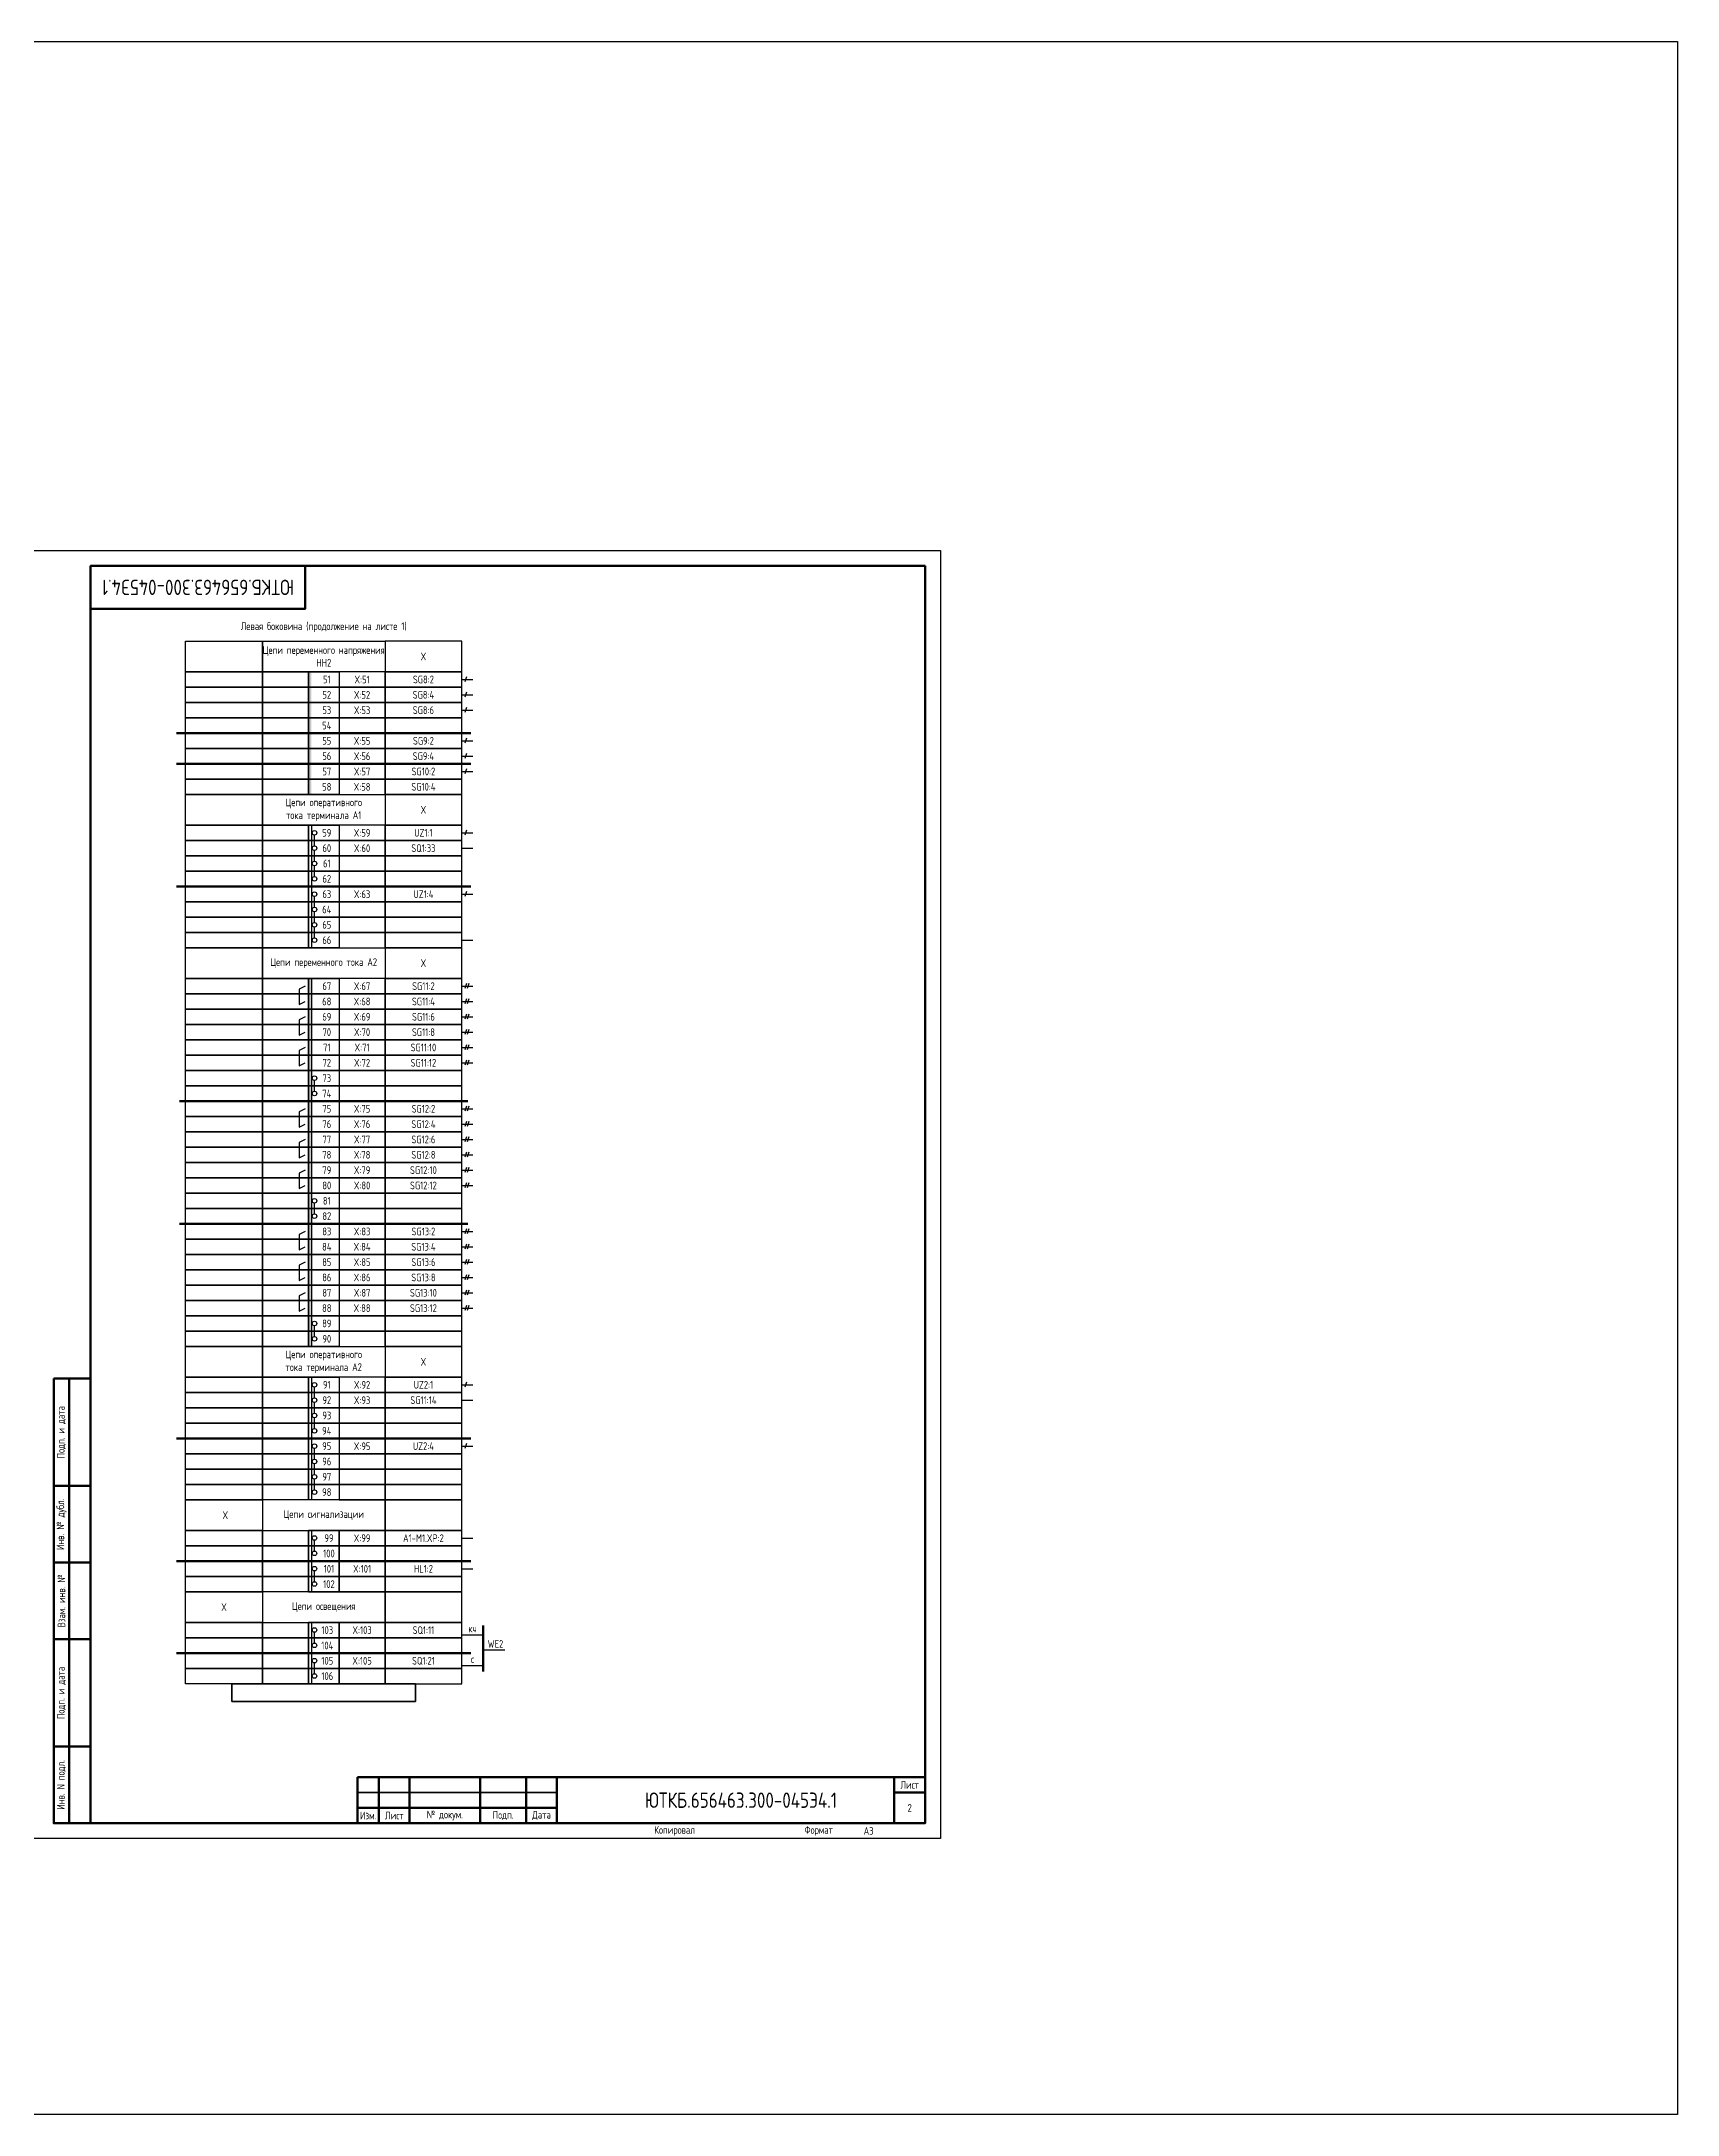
# Model space of a CAD drawing. Header units: millimetres. Extents: x -1117 to 2934, y -90 to 586.
# Drawn here: x 2401 to 2934, y -90 to 586 of the extents above; entities that cross this region are included whole.
import ezdxf

# ---------------------------------------------------------------- set-up
doc = ezdxf.new("R2010")
doc.units = ezdxf.units.MM
doc.styles.add('Gost_type_A', font='GOST_A.TTF')

# ---------------------------------------------------------------- blocks, each defined once
blk = doc.blocks.new('Штамп левый нижний')
at = {"lineweight": 50}
for points in [[(-12, 145), (-7, 145), (-7, 110), (-12, 110)], [(-7, 145), (0, 145), (0, 110), (-7, 110)], [(-12, 110), (-7, 110), (-7, 85), (-12, 85)], [(-7, 110), (0, 110), (0, 85), (-7, 85)], [(-12, 85), (-7, 85), (-7, 60), (-12, 60)], [(-7, 85), (0, 85), (0, 60), (-7, 60)], [(-12, 60), (-7, 60), (-7, 25), (-12, 25)], [(-7, 60), (0, 60), (0, 25), (-7, 25)], [(-12, 25), (-7, 25), (-7, 0), (-12, 0)], [(-7, 25), (0, 25), (0, 0), (-7, 0)]]:
    blk.add_lwpolyline(points, close=True, dxfattribs=at)
at = {"char_height": 2.5, "attachment_point": 5, "rotation": 90, "style": 'Gost_type_A'}
for s, insert, width in [('Подп. и дата', (-9.5, 127.5), 35), ('Инв. № дубл.', (-9.5, 97.5), 25), ('Взам. инв. №', (-9.5, 72.5), 25), ('Подп. и дата', (-9.5, 42.5), 35), ('Инв. N подл.', (-9.5, 12.5), 25)]:
    blk.add_mtext(s, dxfattribs=dict(at, insert=insert, width=width))
blk = doc.blocks.new('Штамп угловой верхний')
at = {"lineweight": 50}
blk.add_lwpolyline([(0, 0), (70, 0), (70, -14), (0, -14)], close=True, dxfattribs=at)
blk = doc.blocks.new('Штамп малый нижний')
at = {"lineweight": 50}
for points in [[(-185, 15), (-178, 15), (-178, 5), (-185, 5)], [(-178, 15), (-168, 15), (-168, 5), (-178, 5)], [(-168, 15), (-145, 15), (-145, 5), (-168, 5)], [(-145, 15), (-130, 15), (-130, 5), (-145, 5)], [(-130, 15), (-120, 15), (-120, 5), (-130, 5)], [(-120, 15), (-10, 15), (-10, 0), (-120, 0)], [(-10, 15), (0, 15), (0, 10), (-10, 10)], [(-10, 10), (0, 10), (0, 0), (-10, 0)], [(-185, 5), (-178, 5), (-178, 0), (-185, 0)], [(-178, 5), (-168, 5), (-168, 0), (-178, 0)], [(-168, 5), (-145, 5), (-145, 0), (-168, 0)], [(-145, 5), (-130, 5), (-130, 0), (-145, 0)], [(-130, 5), (-120, 5), (-120, 0), (-130, 0)]]:
    blk.add_lwpolyline(points, close=True, dxfattribs=at)
for points in [[(-185, 15), (-178, 15), (-178, 10), (-185, 10)], [(-178, 15), (-168, 15), (-168, 10), (-178, 10)], [(-168, 15), (-145, 15), (-145, 10), (-168, 10)], [(-145, 15), (-130, 15), (-130, 10), (-145, 10)], [(-130, 15), (-120, 15), (-120, 10), (-130, 10)], [(-185, 10), (-178, 10), (-178, 5), (-185, 5)], [(-178, 10), (-168, 10), (-168, 5), (-178, 5)], [(-168, 10), (-145, 10), (-145, 5), (-168, 5)], [(-145, 10), (-130, 10), (-130, 5), (-145, 5)], [(-130, 10), (-120, 10), (-120, 5), (-130, 5)]]:
    blk.add_lwpolyline(points, close=True)
at = {"char_height": 2.5, "style": 'Gost_type_A'}
for s, insert, width, attachment_point in [('Лист', (-5, 12.5), 10, 5), ('Изм.', (-181.5, 2.5), 7, 5), ('Лист', (-173, 2.5), 10, 5), ('№ докум.', (-156.5, 2.5), 23, 5), ('Подп.', (-137.5, 2.5), 15, 5), ('Дата', (-125, 2.5), 10, 5), ('Копировал', (-75, -2.53), 13.1202, 6), ('Формат', (-30, -2.53), 13.1202, 6)]:
    blk.add_mtext(s, dxfattribs=dict(at, insert=insert, width=width, attachment_point=attachment_point))

msp = doc.modelspace()

# ---------------------------------------------------------------- hatches: boundary and pattern name
h = msp.add_hatch(color=7)
h.dxf.hatch_style = 1
h.paths.add_polyline_path([(2489, 380.46), (2488, 380.46), (2488, 360.46), (2489, 360.46)])
h = msp.add_hatch(color=7)
h.dxf.hatch_style = 1
h.paths.add_polyline_path([(2489, 360.46), (2488, 360.46), (2488, 340.46), (2489, 340.46)])
h = msp.add_hatch(color=256)
h.dxf.hatch_style = 1
h.paths.add_polyline_path([(2489, 280.46), (2488, 280.46), (2488, 240.46), (2489, 240.46)])
h = msp.add_hatch(color=256)
h.dxf.hatch_style = 1
h.paths.add_polyline_path([(2489, 240.46), (2488, 240.46), (2488, 200.46), (2489, 200.46)])
h = msp.add_hatch(color=256)
h.dxf.hatch_style = 1
h.paths.add_polyline_path([(2489, 200.46), (2488, 200.46), (2488, 160.46), (2489, 160.46)])

# ---------------------------------------------------------------- linework, layer by layer
for p, q in [((2539.54, 378.77), (2538.96, 377.15)), ((2538, 377.96), (2541.62, 377.96)), ((2538, 372.96), (2541.62, 372.96)), ((2539.54, 373.77), (2538.96, 372.15)), ((2538, 367.96), (2541.62, 367.96)), ((2539.54, 368.77), (2538.96, 367.15)), ((2539.54, 358.77), (2538.96, 357.15)), ((2538, 357.96), (2541.62, 357.96)), ((2538, 352.96), (2541.62, 352.96)), ((2539.54, 353.77), (2538.96, 352.15)), ((2538, 347.96), (2541.62, 347.96)), ((2539.54, 348.77), (2538.96, 347.15)), ((2538, 327.96), (2541.62, 327.96)), ((2539.54, 328.77), (2538.96, 327.15)), ((2538, 322.96), (2541.62, 322.96)), ((2538, 307.96), (2541.62, 307.96)), ((2539.54, 308.77), (2538.96, 307.15)), ((2538, 292.96), (2541.62, 292.96)), ((2538, 277.96), (2541.62, 277.96)), ((2539.54, 278.77), (2538.96, 277.15)), ((2540.33, 278.77), (2539.75, 277.15)), ((2538, 272.96), (2541.62, 272.96)), ((2539.54, 273.77), (2538.96, 272.15)), ((2540.33, 273.77), (2539.75, 272.15)), ((2538, 267.96), (2541.62, 267.96)), ((2539.54, 268.77), (2538.96, 267.15)), ((2539.54, 263.77), (2538.96, 262.15)), ((2540.33, 268.77), (2539.75, 267.15)), ((2540.33, 263.77), (2539.75, 262.15)), ((2538, 262.96), (2541.62, 262.96)), ((2538, 257.96), (2541.62, 257.96)), ((2539.54, 258.77), (2538.96, 257.15)), ((2540.33, 258.77), (2539.75, 257.15)), ((2538, 252.96), (2541.62, 252.96)), ((2539.54, 253.77), (2538.96, 252.15)), ((2540.33, 253.77), (2539.75, 252.15)), ((2490, 243.71), (2490, 247.21)), ((2538, 237.96), (2541.62, 237.96)), ((2539.54, 238.77), (2538.96, 237.15)), ((2540.33, 238.77), (2539.75, 237.15)), ((2538, 232.96), (2541.62, 232.96)), ((2539.54, 233.77), (2538.96, 232.15)), ((2540.33, 233.77), (2539.75, 232.15)), ((2538, 227.96), (2541.62, 227.96)), ((2539.54, 228.77), (2538.96, 227.15)), ((2539.54, 223.77), (2538.96, 222.15)), ((2540.33, 228.77), (2539.75, 227.15)), ((2540.33, 223.77), (2539.75, 222.15)), ((2538, 222.96), (2541.62, 222.96)), ((2538, 217.96), (2541.62, 217.96)), ((2539.54, 218.77), (2538.96, 217.15)), ((2540.33, 218.77), (2539.75, 217.15)), ((2538, 212.96), (2541.62, 212.96)), ((2539.54, 213.77), (2538.96, 212.15)), ((2540.33, 213.77), (2539.75, 212.15)), ((2490, 203.71), (2490, 207.21)), ((2538, 197.96), (2541.62, 197.96)), ((2539.54, 198.77), (2538.96, 197.15)), ((2540.33, 198.77), (2539.75, 197.15)), ((2538, 192.96), (2541.62, 192.96)), ((2539.54, 193.77), (2538.96, 192.15)), ((2540.33, 193.77), (2539.75, 192.15)), ((2538, 187.96), (2541.62, 187.96)), ((2538, 182.96), (2541.62, 182.96)), ((2539.54, 188.77), (2538.96, 187.15)), ((2539.54, 183.77), (2538.96, 182.15)), ((2540.33, 188.77), (2539.75, 187.15)), ((2540.33, 183.77), (2539.75, 182.15)), ((2538, 177.96), (2541.62, 177.96)), ((2539.54, 178.77), (2538.96, 177.15)), ((2540.33, 178.77), (2539.75, 177.15)), ((2538, 172.96), (2541.62, 172.96)), ((2539.54, 173.77), (2538.96, 172.15)), ((2540.33, 173.77), (2539.75, 172.15)), ((2490, 163.71), (2490, 167.21)), ((2539.54, 148.77), (2538.96, 147.15)), ((2538, 147.96), (2541.62, 147.96)), ((2538, 142.96), (2541.62, 142.96)), ((2539.54, 128.77), (2538.96, 127.15)), ((2538, 127.96), (2541.62, 127.96)), ((2538, 97.96), (2541.62, 97.96)), ((2538, 87.96), (2541.62, 87.96)), ((2538, 66.46), (2545, 66.46)), ((2552, 61.46), (2545, 61.46)), ((2538, 56.46), (2545, 56.46))]:
    msp.add_line(p, q)
at = {"lineweight": 50}
for p, q in [((2445, 360.46), (2541, 360.46)), ((2445, 350.46), (2541, 350.46)), ((2445, 310.46), (2541, 310.46)), ((2446, 240.46), (2540, 240.46)), ((2446, 200.46), (2540, 200.46)), ((2445, 130.46), (2541, 130.46)), ((2445, 90.46), (2541, 90.46)), ((2445, 60.46), (2541, 60.46))]:
    msp.add_line(p, q, dxfattribs=at)
at = {"lineweight": -2}
for p, q in [((2490, 323.71), (2490, 327.21)), ((2490, 318.71), (2490, 322.21)), ((2490, 313.71), (2490, 317.21)), ((2490, 303.71), (2490, 307.21)), ((2490, 298.71), (2490, 302.21)), ((2490, 293.71), (2490, 297.21)), ((2490, 143.71), (2490, 147.21)), ((2490, 138.71), (2490, 142.21)), ((2490, 133.71), (2490, 137.21)), ((2490, 123.71), (2490, 127.21)), ((2490, 118.71), (2490, 122.21)), ((2490, 113.71), (2490, 117.21)), ((2490, 93.71), (2490, 97.21)), ((2490, 83.71), (2490, 87.21)), ((2490, 63.71), (2490, 67.21)), ((2490, 53.71), (2490, 57.21))]:
    msp.add_line(p, q, dxfattribs=at)
at = {"linetype": 'ByBlock', "lineweight": 60}
msp.add_line((2545, 54.46), (2545, 69.46), dxfattribs=at)
for points in [[(-1117.42, 586), (2934.29, 586), (2934.29, -90), (-1117.42, -90)], [(2694, 420), (2694, 0), (2397, 0), (2397, 420)], [(2448, 390.46), (2473, 390.46), (2473, 380.46), (2448, 380.46)], [(2473, 390.46), (2513, 390.46), (2513, 380.46), (2473, 380.46)], [(2538, 390.46), (2513, 390.46), (2513, 380.46), (2538, 380.46)], [(2448, 380.46), (2473, 380.46), (2473, 375.46), (2448, 375.46)], [(2473, 380.46), (2488, 380.46), (2488, 375.46), (2473, 375.46)], [(2488, 380.46), (2498, 380.46), (2498, 375.46), (2488, 375.46)], [(2513, 380.46), (2498, 380.46), (2498, 375.46), (2513, 375.46)], [(2538, 380.46), (2513, 380.46), (2513, 375.46), (2538, 375.46)], [(2448, 375.46), (2473, 375.46), (2473, 370.46), (2448, 370.46)], [(2473, 375.46), (2488, 375.46), (2488, 370.46), (2473, 370.46)], [(2488, 375.46), (2498, 375.46), (2498, 370.46), (2488, 370.46)], [(2513, 375.46), (2498, 375.46), (2498, 370.46), (2513, 370.46)], [(2538, 375.46), (2513, 375.46), (2513, 370.46), (2538, 370.46)], [(2448, 370.46), (2473, 370.46), (2473, 365.46), (2448, 365.46)], [(2448, 365.46), (2473, 365.46), (2473, 360.46), (2448, 360.46)], [(2473, 370.46), (2488, 370.46), (2488, 365.46), (2473, 365.46)], [(2473, 365.46), (2488, 365.46), (2488, 360.46), (2473, 360.46)], [(2488, 370.46), (2498, 370.46), (2498, 365.46), (2488, 365.46)], [(2488, 365.46), (2498, 365.46), (2498, 360.46), (2488, 360.46)], [(2513, 370.46), (2498, 370.46), (2498, 365.46), (2513, 365.46)], [(2513, 365.46), (2498, 365.46), (2498, 360.46), (2513, 360.46)], [(2538, 370.46), (2513, 370.46), (2513, 365.46), (2538, 365.46)], [(2538, 365.46), (2513, 365.46), (2513, 360.46), (2538, 360.46)], [(2448, 360.46), (2473, 360.46), (2473, 355.46), (2448, 355.46)], [(2473, 360.46), (2488, 360.46), (2488, 355.46), (2473, 355.46)], [(2488, 360.46), (2498, 360.46), (2498, 355.46), (2488, 355.46)], [(2513, 360.46), (2498, 360.46), (2498, 355.46), (2513, 355.46)], [(2538, 360.46), (2513, 360.46), (2513, 355.46), (2538, 355.46)], [(2448, 355.46), (2473, 355.46), (2473, 350.46), (2448, 350.46)], [(2473, 355.46), (2488, 355.46), (2488, 350.46), (2473, 350.46)], [(2488, 355.46), (2498, 355.46), (2498, 350.46), (2488, 350.46)], [(2513, 355.46), (2498, 355.46), (2498, 350.46), (2513, 350.46)], [(2538, 355.46), (2513, 355.46), (2513, 350.46), (2538, 350.46)], [(2448, 350.46), (2473, 350.46), (2473, 345.46), (2448, 345.46)], [(2448, 345.46), (2473, 345.46), (2473, 340.46), (2448, 340.46)], [(2473, 350.46), (2488, 350.46), (2488, 345.46), (2473, 345.46)], [(2473, 345.46), (2488, 345.46), (2488, 340.46), (2473, 340.46)], [(2488, 350.46), (2498, 350.46), (2498, 345.46), (2488, 345.46)], [(2488, 345.46), (2498, 345.46), (2498, 340.46), (2488, 340.46)], [(2513, 350.46), (2498, 350.46), (2498, 345.46), (2513, 345.46)], [(2513, 345.46), (2498, 345.46), (2498, 340.46), (2513, 340.46)], [(2538, 350.46), (2513, 350.46), (2513, 345.46), (2538, 345.46)], [(2538, 345.46), (2513, 345.46), (2513, 340.46), (2538, 340.46)], [(2448, 340.46), (2473, 340.46), (2473, 330.46), (2448, 330.46)], [(2473, 340.46), (2513, 340.46), (2513, 330.46), (2473, 330.46)], [(2538, 340.46), (2513, 340.46), (2513, 330.46), (2538, 330.46)], [(2448, 330.46), (2473, 330.46), (2473, 325.46), (2448, 325.46)], [(2448, 325.46), (2473, 325.46), (2473, 320.46), (2448, 320.46)], [(2473, 330.46), (2488, 330.46), (2488, 325.46), (2473, 325.46)], [(2473, 325.46), (2488, 325.46), (2488, 320.46), (2473, 320.46)], [(2488, 330.46), (2498, 330.46), (2498, 325.46), (2488, 325.46)], [(2488, 325.46), (2498, 325.46), (2498, 320.46), (2488, 320.46)], [(2513, 330.46), (2498, 330.46), (2498, 325.46), (2513, 325.46)], [(2513, 325.46), (2498, 325.46), (2498, 320.46), (2513, 320.46)], [(2538, 330.46), (2513, 330.46), (2513, 325.46), (2538, 325.46)], [(2538, 325.46), (2513, 325.46), (2513, 320.46), (2538, 320.46)], [(2448, 320.46), (2473, 320.46), (2473, 315.46), (2448, 315.46)], [(2473, 320.46), (2488, 320.46), (2488, 315.46), (2473, 315.46)], [(2488, 320.46), (2498, 320.46), (2498, 315.46), (2488, 315.46)], [(2513, 320.46), (2498, 320.46), (2498, 315.46), (2513, 315.46)], [(2538, 320.46), (2513, 320.46), (2513, 315.46), (2538, 315.46)], [(2448, 315.46), (2473, 315.46), (2473, 310.46), (2448, 310.46)], [(2473, 315.46), (2488, 315.46), (2488, 310.46), (2473, 310.46)], [(2488, 315.46), (2498, 315.46), (2498, 310.46), (2488, 310.46)], [(2513, 315.46), (2498, 315.46), (2498, 310.46), (2513, 310.46)], [(2538, 315.46), (2513, 315.46), (2513, 310.46), (2538, 310.46)], [(2448, 310.46), (2473, 310.46), (2473, 305.46), (2448, 305.46)], [(2448, 305.46), (2473, 305.46), (2473, 300.46), (2448, 300.46)], [(2473, 310.46), (2488, 310.46), (2488, 305.46), (2473, 305.46)], [(2473, 305.46), (2488, 305.46), (2488, 300.46), (2473, 300.46)], [(2488, 310.46), (2498, 310.46), (2498, 305.46), (2488, 305.46)], [(2488, 305.46), (2498, 305.46), (2498, 300.46), (2488, 300.46)], [(2513, 310.46), (2498, 310.46), (2498, 305.46), (2513, 305.46)], [(2513, 305.46), (2498, 305.46), (2498, 300.46), (2513, 300.46)], [(2538, 310.46), (2513, 310.46), (2513, 305.46), (2538, 305.46)], [(2538, 305.46), (2513, 305.46), (2513, 300.46), (2538, 300.46)], [(2448, 300.46), (2473, 300.46), (2473, 295.46), (2448, 295.46)], [(2473, 300.46), (2488, 300.46), (2488, 295.46), (2473, 295.46)], [(2488, 300.46), (2498, 300.46), (2498, 295.46), (2488, 295.46)], [(2513, 300.46), (2498, 300.46), (2498, 295.46), (2513, 295.46)], [(2538, 300.46), (2513, 300.46), (2513, 295.46), (2538, 295.46)], [(2448, 295.46), (2473, 295.46), (2473, 290.46), (2448, 290.46)], [(2473, 295.46), (2488, 295.46), (2488, 290.46), (2473, 290.46)], [(2488, 295.46), (2498, 295.46), (2498, 290.46), (2488, 290.46)], [(2513, 295.46), (2498, 295.46), (2498, 290.46), (2513, 290.46)], [(2538, 295.46), (2513, 295.46), (2513, 290.46), (2538, 290.46)], [(2448, 290.46), (2473, 290.46), (2473, 280.46), (2448, 280.46)], [(2473, 290.46), (2513, 290.46), (2513, 280.46), (2473, 280.46)], [(2538, 290.46), (2513, 290.46), (2513, 280.46), (2538, 280.46)], [(2448, 280.46), (2473, 280.46), (2473, 275.46), (2448, 275.46)], [(2473, 280.46), (2488, 280.46), (2488, 275.46), (2473, 275.46)], [(2488, 280.46), (2498, 280.46), (2498, 275.46), (2488, 275.46)], [(2513, 280.46), (2498, 280.46), (2498, 275.46), (2513, 275.46)], [(2538, 280.46), (2513, 280.46), (2513, 275.46), (2538, 275.46)], [(2448, 275.46), (2473, 275.46), (2473, 270.46), (2448, 270.46)], [(2448, 270.46), (2473, 270.46), (2473, 265.46), (2448, 265.46)], [(2473, 275.46), (2488, 275.46), (2488, 270.46), (2473, 270.46)], [(2473, 270.46), (2488, 270.46), (2488, 265.46), (2473, 265.46)], [(2488, 275.46), (2498, 275.46), (2498, 270.46), (2488, 270.46)], [(2488, 270.46), (2498, 270.46), (2498, 265.46), (2488, 265.46)], [(2513, 275.46), (2498, 275.46), (2498, 270.46), (2513, 270.46)], [(2513, 270.46), (2498, 270.46), (2498, 265.46), (2513, 265.46)], [(2538, 275.46), (2513, 275.46), (2513, 270.46), (2538, 270.46)], [(2538, 270.46), (2513, 270.46), (2513, 265.46), (2538, 265.46)], [(2448, 265.46), (2473, 265.46), (2473, 260.46), (2448, 260.46)], [(2473, 265.46), (2488, 265.46), (2488, 260.46), (2473, 260.46)], [(2488, 265.46), (2498, 265.46), (2498, 260.46), (2488, 260.46)], [(2513, 265.46), (2498, 265.46), (2498, 260.46), (2513, 260.46)], [(2538, 265.46), (2513, 265.46), (2513, 260.46), (2538, 260.46)], [(2448, 260.46), (2473, 260.46), (2473, 255.46), (2448, 255.46)], [(2473, 260.46), (2488, 260.46), (2488, 255.46), (2473, 255.46)], [(2488, 260.46), (2498, 260.46), (2498, 255.46), (2488, 255.46)], [(2513, 260.46), (2498, 260.46), (2498, 255.46), (2513, 255.46)], [(2538, 260.46), (2513, 260.46), (2513, 255.46), (2538, 255.46)], [(2448, 255.46), (2473, 255.46), (2473, 250.46), (2448, 250.46)], [(2448, 250.46), (2473, 250.46), (2473, 245.46), (2448, 245.46)], [(2473, 255.46), (2488, 255.46), (2488, 250.46), (2473, 250.46)], [(2473, 250.46), (2488, 250.46), (2488, 245.46), (2473, 245.46)], [(2488, 255.46), (2498, 255.46), (2498, 250.46), (2488, 250.46)], [(2488, 250.46), (2498, 250.46), (2498, 245.46), (2488, 245.46)], [(2513, 255.46), (2498, 255.46), (2498, 250.46), (2513, 250.46)], [(2513, 250.46), (2498, 250.46), (2498, 245.46), (2513, 245.46)], [(2538, 255.46), (2513, 255.46), (2513, 250.46), (2538, 250.46)], [(2538, 250.46), (2513, 250.46), (2513, 245.46), (2538, 245.46)], [(2448, 245.46), (2473, 245.46), (2473, 240.46), (2448, 240.46)], [(2473, 245.46), (2488, 245.46), (2488, 240.46), (2473, 240.46)], [(2488, 245.46), (2498, 245.46), (2498, 240.46), (2488, 240.46)], [(2513, 245.46), (2498, 245.46), (2498, 240.46), (2513, 240.46)], [(2538, 245.46), (2513, 245.46), (2513, 240.46), (2538, 240.46)], [(2448, 240.46), (2473, 240.46), (2473, 235.46), (2448, 235.46)], [(2473, 240.46), (2488, 240.46), (2488, 235.46), (2473, 235.46)], [(2488, 240.46), (2498, 240.46), (2498, 235.46), (2488, 235.46)], [(2513, 240.46), (2498, 240.46), (2498, 235.46), (2513, 235.46)], [(2538, 240.46), (2513, 240.46), (2513, 235.46), (2538, 235.46)], [(2448, 235.46), (2473, 235.46), (2473, 230.46), (2448, 230.46)], [(2448, 230.46), (2473, 230.46), (2473, 225.46), (2448, 225.46)], [(2473, 235.46), (2488, 235.46), (2488, 230.46), (2473, 230.46)], [(2473, 230.46), (2488, 230.46), (2488, 225.46), (2473, 225.46)], [(2488, 235.46), (2498, 235.46), (2498, 230.46), (2488, 230.46)], [(2488, 230.46), (2498, 230.46), (2498, 225.46), (2488, 225.46)], [(2513, 235.46), (2498, 235.46), (2498, 230.46), (2513, 230.46)], [(2513, 230.46), (2498, 230.46), (2498, 225.46), (2513, 225.46)], [(2538, 235.46), (2513, 235.46), (2513, 230.46), (2538, 230.46)], [(2538, 230.46), (2513, 230.46), (2513, 225.46), (2538, 225.46)], [(2448, 225.46), (2473, 225.46), (2473, 220.46), (2448, 220.46)], [(2473, 225.46), (2488, 225.46), (2488, 220.46), (2473, 220.46)], [(2488, 225.46), (2498, 225.46), (2498, 220.46), (2488, 220.46)], [(2513, 225.46), (2498, 225.46), (2498, 220.46), (2513, 220.46)], [(2538, 225.46), (2513, 225.46), (2513, 220.46), (2538, 220.46)], [(2448, 220.46), (2473, 220.46), (2473, 215.46), (2448, 215.46)], [(2473, 220.46), (2488, 220.46), (2488, 215.46), (2473, 215.46)], [(2488, 220.46), (2498, 220.46), (2498, 215.46), (2488, 215.46)], [(2513, 220.46), (2498, 220.46), (2498, 215.46), (2513, 215.46)], [(2538, 220.46), (2513, 220.46), (2513, 215.46), (2538, 215.46)], [(2448, 215.46), (2473, 215.46), (2473, 210.46), (2448, 210.46)], [(2448, 210.46), (2473, 210.46), (2473, 205.46), (2448, 205.46)], [(2473, 215.46), (2488, 215.46), (2488, 210.46), (2473, 210.46)], [(2473, 210.46), (2488, 210.46), (2488, 205.46), (2473, 205.46)], [(2488, 215.46), (2498, 215.46), (2498, 210.46), (2488, 210.46)], [(2488, 210.46), (2498, 210.46), (2498, 205.46), (2488, 205.46)], [(2513, 215.46), (2498, 215.46), (2498, 210.46), (2513, 210.46)], [(2513, 210.46), (2498, 210.46), (2498, 205.46), (2513, 205.46)], [(2538, 215.46), (2513, 215.46), (2513, 210.46), (2538, 210.46)], [(2538, 210.46), (2513, 210.46), (2513, 205.46), (2538, 205.46)], [(2448, 205.46), (2473, 205.46), (2473, 200.46), (2448, 200.46)], [(2473, 205.46), (2488, 205.46), (2488, 200.46), (2473, 200.46)], [(2488, 205.46), (2498, 205.46), (2498, 200.46), (2488, 200.46)], [(2513, 205.46), (2498, 205.46), (2498, 200.46), (2513, 200.46)], [(2538, 205.46), (2513, 205.46), (2513, 200.46), (2538, 200.46)], [(2448, 200.46), (2473, 200.46), (2473, 195.46), (2448, 195.46)], [(2473, 200.46), (2488, 200.46), (2488, 195.46), (2473, 195.46)], [(2488, 200.46), (2498, 200.46), (2498, 195.46), (2488, 195.46)], [(2513, 200.46), (2498, 200.46), (2498, 195.46), (2513, 195.46)], [(2538, 200.46), (2513, 200.46), (2513, 195.46), (2538, 195.46)], [(2448, 195.46), (2473, 195.46), (2473, 190.46), (2448, 190.46)], [(2448, 190.46), (2473, 190.46), (2473, 185.46), (2448, 185.46)], [(2473, 195.46), (2488, 195.46), (2488, 190.46), (2473, 190.46)], [(2473, 190.46), (2488, 190.46), (2488, 185.46), (2473, 185.46)], [(2488, 195.46), (2498, 195.46), (2498, 190.46), (2488, 190.46)], [(2488, 190.46), (2498, 190.46), (2498, 185.46), (2488, 185.46)], [(2513, 195.46), (2498, 195.46), (2498, 190.46), (2513, 190.46)], [(2513, 190.46), (2498, 190.46), (2498, 185.46), (2513, 185.46)], [(2538, 195.46), (2513, 195.46), (2513, 190.46), (2538, 190.46)], [(2538, 190.46), (2513, 190.46), (2513, 185.46), (2538, 185.46)], [(2448, 185.46), (2473, 185.46), (2473, 180.46), (2448, 180.46)], [(2473, 185.46), (2488, 185.46), (2488, 180.46), (2473, 180.46)], [(2488, 185.46), (2498, 185.46), (2498, 180.46), (2488, 180.46)], [(2513, 185.46), (2498, 185.46), (2498, 180.46), (2513, 180.46)], [(2538, 185.46), (2513, 185.46), (2513, 180.46), (2538, 180.46)], [(2448, 180.46), (2473, 180.46), (2473, 175.46), (2448, 175.46)], [(2473, 180.46), (2488, 180.46), (2488, 175.46), (2473, 175.46)], [(2488, 180.46), (2498, 180.46), (2498, 175.46), (2488, 175.46)], [(2513, 180.46), (2498, 180.46), (2498, 175.46), (2513, 175.46)], [(2538, 180.46), (2513, 180.46), (2513, 175.46), (2538, 175.46)], [(2448, 175.46), (2473, 175.46), (2473, 170.46), (2448, 170.46)], [(2448, 170.46), (2473, 170.46), (2473, 165.46), (2448, 165.46)], [(2473, 175.46), (2488, 175.46), (2488, 170.46), (2473, 170.46)], [(2473, 170.46), (2488, 170.46), (2488, 165.46), (2473, 165.46)], [(2488, 175.46), (2498, 175.46), (2498, 170.46), (2488, 170.46)], [(2488, 170.46), (2498, 170.46), (2498, 165.46), (2488, 165.46)], [(2513, 175.46), (2498, 175.46), (2498, 170.46), (2513, 170.46)], [(2513, 170.46), (2498, 170.46), (2498, 165.46), (2513, 165.46)], [(2538, 175.46), (2513, 175.46), (2513, 170.46), (2538, 170.46)], [(2538, 170.46), (2513, 170.46), (2513, 165.46), (2538, 165.46)], [(2448, 165.46), (2473, 165.46), (2473, 160.46), (2448, 160.46)], [(2473, 165.46), (2488, 165.46), (2488, 160.46), (2473, 160.46)], [(2488, 165.46), (2498, 165.46), (2498, 160.46), (2488, 160.46)], [(2513, 165.46), (2498, 165.46), (2498, 160.46), (2513, 160.46)], [(2538, 165.46), (2513, 165.46), (2513, 160.46), (2538, 160.46)], [(2448, 160.46), (2473, 160.46), (2473, 150.46), (2448, 150.46)], [(2473, 160.46), (2513, 160.46), (2513, 150.46), (2473, 150.46)], [(2538, 160.46), (2513, 160.46), (2513, 150.46), (2538, 150.46)], [(2448, 150.46), (2473, 150.46), (2473, 145.46), (2448, 145.46)], [(2473, 150.46), (2488, 150.46), (2488, 145.46), (2473, 145.46)], [(2488, 150.46), (2498, 150.46), (2498, 145.46), (2488, 145.46)], [(2513, 150.46), (2498, 150.46), (2498, 145.46), (2513, 145.46)], [(2538, 150.46), (2513, 150.46), (2513, 145.46), (2538, 145.46)], [(2448, 145.46), (2473, 145.46), (2473, 140.46), (2448, 140.46)], [(2473, 145.46), (2488, 145.46), (2488, 140.46), (2473, 140.46)], [(2488, 145.46), (2498, 145.46), (2498, 140.46), (2488, 140.46)], [(2513, 145.46), (2498, 145.46), (2498, 140.46), (2513, 140.46)], [(2538, 145.46), (2513, 145.46), (2513, 140.46), (2538, 140.46)], [(2448, 140.46), (2473, 140.46), (2473, 135.46), (2448, 135.46)], [(2448, 135.46), (2473, 135.46), (2473, 130.46), (2448, 130.46)], [(2473, 140.46), (2488, 140.46), (2488, 135.46), (2473, 135.46)], [(2473, 135.46), (2488, 135.46), (2488, 130.46), (2473, 130.46)], [(2488, 140.46), (2498, 140.46), (2498, 135.46), (2488, 135.46)], [(2488, 135.46), (2498, 135.46), (2498, 130.46), (2488, 130.46)], [(2513, 140.46), (2498, 140.46), (2498, 135.46), (2513, 135.46)], [(2513, 135.46), (2498, 135.46), (2498, 130.46), (2513, 130.46)], [(2538, 140.46), (2513, 140.46), (2513, 135.46), (2538, 135.46)], [(2538, 135.46), (2513, 135.46), (2513, 130.46), (2538, 130.46)], [(2448, 130.46), (2473, 130.46), (2473, 125.46), (2448, 125.46)], [(2473, 130.46), (2488, 130.46), (2488, 125.46), (2473, 125.46)], [(2488, 130.46), (2498, 130.46), (2498, 125.46), (2488, 125.46)], [(2513, 130.46), (2498, 130.46), (2498, 125.46), (2513, 125.46)], [(2538, 130.46), (2513, 130.46), (2513, 125.46), (2538, 125.46)], [(2448, 125.46), (2473, 125.46), (2473, 120.46), (2448, 120.46)], [(2473, 125.46), (2488, 125.46), (2488, 120.46), (2473, 120.46)], [(2488, 125.46), (2498, 125.46), (2498, 120.46), (2488, 120.46)], [(2513, 125.46), (2498, 125.46), (2498, 120.46), (2513, 120.46)], [(2538, 125.46), (2513, 125.46), (2513, 120.46), (2538, 120.46)], [(2448, 120.46), (2473, 120.46), (2473, 115.46), (2448, 115.46)], [(2448, 115.46), (2473, 115.46), (2473, 110.46), (2448, 110.46)], [(2473, 120.46), (2488, 120.46), (2488, 115.46), (2473, 115.46)], [(2473, 115.46), (2488, 115.46), (2488, 110.46), (2473, 110.46)], [(2488, 120.46), (2498, 120.46), (2498, 115.46), (2488, 115.46)], [(2488, 115.46), (2498, 115.46), (2498, 110.46), (2488, 110.46)], [(2513, 120.46), (2498, 120.46), (2498, 115.46), (2513, 115.46)], [(2513, 115.46), (2498, 115.46), (2498, 110.46), (2513, 110.46)], [(2538, 120.46), (2513, 120.46), (2513, 115.46), (2538, 115.46)], [(2538, 115.46), (2513, 115.46), (2513, 110.46), (2538, 110.46)], [(2448, 110.46), (2473, 110.46), (2473, 100.46), (2448, 100.46)], [(2513, 110.46), (2473, 110.46), (2473, 100.46), (2513, 100.46)], [(2538, 110.46), (2513, 110.46), (2513, 100.46), (2538, 100.46)], [(2448, 100.46), (2473, 100.46), (2473, 95.46), (2448, 95.46)], [(2448, 95.46), (2473, 95.46), (2473, 90.46), (2448, 90.46)], [(2473, 100.46), (2488, 100.46), (2488, 95.46), (2473, 95.46)], [(2473, 95.46), (2488, 95.46), (2488, 90.46), (2473, 90.46)], [(2498, 100.46), (2488, 100.46), (2488, 95.46), (2498, 95.46)], [(2488, 100.46), (2489, 100.46), (2489, 80.46), (2488, 80.46)], [(2498, 95.46), (2488, 95.46), (2488, 90.46), (2498, 90.46)], [(2513, 100.46), (2498, 100.46), (2498, 95.46), (2513, 95.46)], [(2513, 95.46), (2498, 95.46), (2498, 90.46), (2513, 90.46)], [(2538, 100.46), (2513, 100.46), (2513, 95.46), (2538, 95.46)], [(2538, 95.46), (2513, 95.46), (2513, 90.46), (2538, 90.46)], [(2448, 90.46), (2473, 90.46), (2473, 85.46), (2448, 85.46)], [(2473, 90.46), (2488, 90.46), (2488, 85.46), (2473, 85.46)], [(2498, 90.46), (2488, 90.46), (2488, 85.46), (2498, 85.46)], [(2513, 90.46), (2498, 90.46), (2498, 85.46), (2513, 85.46)], [(2538, 90.46), (2513, 90.46), (2513, 85.46), (2538, 85.46)], [(2448, 85.46), (2473, 85.46), (2473, 80.46), (2448, 80.46)], [(2473, 85.46), (2488, 85.46), (2488, 80.46), (2473, 80.46)], [(2498, 85.46), (2488, 85.46), (2488, 80.46), (2498, 80.46)], [(2513, 85.46), (2498, 85.46), (2498, 80.46), (2513, 80.46)], [(2538, 85.46), (2513, 85.46), (2513, 80.46), (2538, 80.46)], [(2448, 80.46), (2473, 80.46), (2473, 70.46), (2448, 70.46)], [(2513, 80.46), (2473, 80.46), (2473, 70.46), (2513, 70.46)], [(2538, 80.46), (2513, 80.46), (2513, 70.46), (2538, 70.46)], [(2448, 70.46), (2473, 70.46), (2473, 65.46), (2448, 65.46)], [(2473, 70.46), (2488, 70.46), (2488, 65.46), (2473, 65.46)], [(2498, 70.46), (2488, 70.46), (2488, 65.46), (2498, 65.46)], [(2488, 70.46), (2489, 70.46), (2489, 50.46), (2488, 50.46)], [(2513, 70.46), (2498, 70.46), (2498, 65.46), (2513, 65.46)], [(2538, 70.46), (2513, 70.46), (2513, 65.46), (2538, 65.46)], [(2448, 65.46), (2473, 65.46), (2473, 60.46), (2448, 60.46)], [(2473, 65.46), (2488, 65.46), (2488, 60.46), (2473, 60.46)], [(2498, 65.46), (2488, 65.46), (2488, 60.46), (2498, 60.46)], [(2513, 65.46), (2498, 65.46), (2498, 60.46), (2513, 60.46)], [(2538, 65.46), (2513, 65.46), (2513, 60.46), (2538, 60.46)], [(2448, 60.46), (2473, 60.46), (2473, 55.46), (2448, 55.46)], [(2448, 55.46), (2473, 55.46), (2473, 50.46), (2448, 50.46)], [(2473, 60.46), (2488, 60.46), (2488, 55.46), (2473, 55.46)], [(2473, 55.46), (2488, 55.46), (2488, 50.46), (2473, 50.46)], [(2498, 60.46), (2488, 60.46), (2488, 55.46), (2498, 55.46)], [(2498, 55.46), (2488, 55.46), (2488, 50.46), (2498, 50.46)], [(2513, 60.46), (2498, 60.46), (2498, 55.46), (2513, 55.46)], [(2513, 55.46), (2498, 55.46), (2498, 50.46), (2513, 50.46)], [(2538, 60.46), (2513, 60.46), (2513, 55.46), (2538, 55.46)], [(2538, 55.46), (2513, 55.46), (2513, 50.46), (2538, 50.46)], [(2463.08, 50.47), (2522.92, 50.47), (2522.92, 44.69), (2463.08, 44.69)], [(2463.08, 44.69), (2522.92, 44.69), (2522.92, 50.46), (2463.08, 50.46)]]:
    msp.add_lwpolyline(points, close=True)
at = {"lineweight": 50}
msp.add_lwpolyline([(2689, 415), (2689, 5), (2417, 5), (2417, 415)], close=True, dxfattribs=at)
for points in [[(2488, 290.46), (2488, 330.46), (2489, 330.46), (2489, 290.46)], [(2487, 277.96), (2485, 276.96), (2485, 271.96), (2487, 272.96)], [(2488, 240.46), (2488, 280.46), (2489, 280.46), (2489, 240.46)], [(2487, 267.96), (2485, 266.96), (2485, 261.96), (2487, 262.96)], [(2487, 257.96), (2485, 256.96), (2485, 251.96), (2487, 252.96)], [(2487, 237.96), (2485, 236.96), (2485, 231.96), (2487, 232.96)], [(2488, 200.46), (2488, 240.46), (2489, 240.46), (2489, 200.46)], [(2487, 227.96), (2485, 226.96), (2485, 221.96), (2487, 222.96)], [(2487, 217.96), (2485, 216.96), (2485, 211.96), (2487, 212.96)], [(2487, 197.96), (2485, 196.96), (2485, 191.96), (2487, 192.96)], [(2488, 160.46), (2488, 200.46), (2489, 200.46), (2489, 160.46)], [(2487, 187.96), (2485, 186.96), (2485, 181.96), (2487, 182.96)], [(2487, 177.96), (2485, 176.96), (2485, 171.96), (2487, 172.96)], [(2488, 110.46), (2488, 150.46), (2489, 150.46), (2489, 110.46)]]:
    msp.add_lwpolyline(points)
at = {"lineweight": -2}
for centre in [(2490, 327.96), (2490, 322.96), (2490, 322.96), (2490, 317.96), (2490, 317.96), (2490, 312.96), (2490, 307.96), (2490, 302.96), (2490, 302.96), (2490, 297.96), (2490, 292.96), (2490, 147.96), (2490, 142.96), (2490, 142.96), (2490, 137.96), (2490, 137.96), (2490, 132.96), (2490, 127.96), (2490, 122.96), (2490, 122.96), (2490, 117.96), (2490, 112.96), (2490, 98.01), (2490, 93.01), (2490, 88.01), (2490, 83.01), (2490, 68.01), (2490, 63.01), (2490, 58.01), (2490, 53.01)]:
    msp.add_circle(centre, 0.75, dxfattribs=at)
for centre in [(2490, 247.96), (2490, 242.96), (2490, 207.96), (2490, 202.96), (2490, 167.96), (2490, 162.96)]:
    msp.add_circle(centre, 0.75)

# ---------------------------------------------------------------- block references
for name, p in [('Штамп угловой верхний', (2417, 415)), ('Штамп малый нижний', (2689, 5))]:
    msp.add_blockref(name, p)
at = {"color": 1}
msp.add_blockref('Штамп левый нижний', (2417, 5), dxfattribs=at)

# ---------------------------------------------------------------- texts
at = {"insert": (2452, 408), "char_height": 5, "width": 70, "attachment_point": 5, "rotation": 180, "style": 'Gost_type_A'}
msp.add_mtext('ЮТКБ.656463.300-045Э4.1', dxfattribs=at)
at = {"style": 'Gost_type_A'}
for s, insert, char_height, width, attachment_point in [('Левая боковина (продолжение на листе 1)', (2493, 395), 2.5, 90, 5), ('Цепи переменного напряжения НН2', (2493, 385.46), 2.5, 40, 5), ('X', (2525.5, 385.46), 2.5, 25, 5), ('SG8:2', (2525.5, 377.96), 2.5, 25, 5), ('SG8:4', (2525.5, 372.96), 2.5, 25, 5), ('SG8:6', (2525.5, 367.96), 2.5, 25, 5), ('SG9:2', (2525.5, 357.96), 2.5, 25, 5), ('SG9:4', (2525.5, 352.96), 2.5, 25, 5), ('SG10:2', (2525.5, 347.96), 2.5, 25, 5), ('Цепи оперативного \\Pтока терминала А1', (2493, 335.46), 2.5, 40, 5), ('SG10:4', (2525.5, 342.96), 2.5, 25, 5), ('X', (2525.5, 335.46), 2.5, 25, 5), ('SQ1:33', (2525.5, 322.96), 2.5, 25, 5), ('Цепи переменного тока А2', (2493, 285.46), 2.5, 40, 5), ('X', (2525.5, 285.46), 2.5, 25, 5), ('SG11:2', (2525.5, 277.96), 2.5, 25, 5), ('SG11:4', (2525.5, 272.96), 2.5, 25, 5), ('SG11:8', (2525.5, 262.96), 2.5, 25, 5), ('SG11:6', (2525.5, 267.96), 2.5, 25, 5), ('SG11:10', (2525.5, 257.96), 2.5, 25, 5), ('SG11:12', (2525.5, 252.96), 2.5, 25, 5), ('SG12:2', (2525.5, 237.96), 2.5, 25, 5), ('SG12:4', (2525.5, 232.96), 2.5, 25, 5), ('SG12:8', (2525.5, 222.96), 2.5, 25, 5), ('SG12:6', (2525.5, 227.96), 2.5, 25, 5), ('SG12:10', (2525.5, 217.96), 2.5, 25, 5), ('SG12:12', (2525.5, 212.96), 2.5, 25, 5), ('SG13:2', (2525.5, 197.96), 2.5, 25, 5), ('SG13:4', (2525.5, 192.96), 2.5, 25, 5), ('SG13:8', (2525.5, 182.96), 2.5, 25, 5), ('SG13:6', (2525.5, 187.96), 2.5, 25, 5), ('SG13:10', (2525.5, 177.96), 2.5, 25, 5), ('SG13:12', (2525.5, 172.96), 2.5, 25, 5), ('Цепи оперативного \\Pтока терминала А2', (2493, 155.46), 2.5, 40, 5), ('X', (2525.5, 155.46), 2.5, 25, 5), ('X', (2460.91, 105.46), 2.5, 25, 5), ('Цепи сигнализации ', (2493, 105.46), 2.5, 40, 5), ('A1-М1.XР:2', (2525.5, 97.96), 2.5, 25, 5), ('HL1:2', (2525.5, 87.96), 2.5, 25, 5), ('X', (2460.5, 75.46), 2.5, 25, 5), ('Цепи освещения', (2493, 75.46), 2.5, 40, 5), ('SQ1:11', (2525.5, 67.96), 2.5, 25, 5), ('кч', (2541.5, 68.46), 2.5, 7, 5), ('WE2', (2549, 63.46), 2.5, 7, 5), ('SQ1:21', (2525.5, 57.96), 2.5, 25, 5), ('с', (2541.5, 58.46), 2.5, 7, 5), ('ЮТКБ.656463.300-045Э4.1', (2629, 12.5), 5, 120, 5), ('2', (2684, 10), 2.5, 10, 5), ('A3', (2669, 2.5), 2.5, 20, 4), ('A3', (2669, 2.5), 2.5, 20, 4)]:
    msp.add_mtext(s, dxfattribs=dict(at, insert=insert, char_height=char_height, width=width, attachment_point=attachment_point))
at = {"ltscale": 10, "char_height": 2.5, "attachment_point": 5, "style": 'Gost_type_A'}
for s, insert, width in [('51', (2494, 377.96), 8), ('X:51', (2505.5, 377.93), 15), ('52', (2494, 372.96), 8), ('X:52', (2505.5, 372.93), 15), ('53', (2494, 367.96), 8), ('X:53', (2505.5, 367.93), 15), ('54', (2494, 362.96), 8), ('55', (2494, 357.96), 8), ('X:55', (2505.5, 357.93), 15), ('56', (2494, 352.96), 8), ('X:56', (2505.5, 352.93), 15), ('57', (2494, 347.96), 8), ('X:57', (2505.5, 347.93), 15), ('58', (2494, 342.96), 8), ('X:58', (2505.5, 342.93), 15), ('59', (2494, 327.96), 8), ('X:59', (2505.5, 327.93), 15), ('60', (2494, 322.96), 8), ('61', (2494, 317.96), 8), ('X:60', (2505.5, 322.93), 15), ('62', (2494, 312.96), 8), ('64', (2494, 302.96), 8), ('63', (2494, 307.96), 8), ('X:63', (2505.5, 307.93), 15), ('65', (2494, 297.96), 8), ('66', (2494, 292.96), 8), ('67', (2494, 277.96), 8), ('X:67', (2505.5, 277.96), 15), ('68', (2494, 272.96), 8), ('X:68', (2505.5, 272.96), 15), ('69', (2494, 267.96), 8), ('70', (2494, 262.96), 8), ('X:69', (2505.5, 267.96), 15), ('X:70', (2505.5, 262.96), 15), ('71', (2494, 257.96), 8), ('X:71', (2505.5, 257.96), 15), ('72', (2494, 252.96), 8), ('X:72', (2505.5, 252.96), 15), ('74', (2494, 242.96), 8), ('73', (2494, 247.96), 8), ('75', (2494, 237.96), 8), ('X:75', (2505.5, 237.96), 15), ('76', (2494, 232.96), 8), ('X:76', (2505.5, 232.96), 15), ('78', (2494, 222.96), 8), ('77', (2494, 227.96), 8), ('X:78', (2505.5, 222.96), 15), ('X:77', (2505.5, 227.96), 15), ('79', (2494, 217.96), 8), ('X:79', (2505.5, 217.96), 15), ('80', (2494, 212.96), 8), ('X:80', (2505.5, 212.96), 15), ('82', (2494, 202.96), 8), ('81', (2494, 207.96), 8), ('83', (2494, 197.96), 8), ('X:83', (2505.5, 197.96), 15), ('84', (2494, 192.96), 8), ('X:84', (2505.5, 192.96), 15), ('85', (2494, 187.96), 8), ('86', (2494, 182.96), 8), ('X:85', (2505.5, 187.96), 15), ('X:86', (2505.5, 182.96), 15), ('87', (2494, 177.96), 8), ('X:87', (2505.5, 177.96), 15), ('88', (2494, 172.96), 8), ('89', (2494, 167.96), 8), ('X:88', (2505.5, 172.96), 15), ('90', (2494, 162.96), 8), ('91', (2494, 147.96), 8), ('X:92', (2505.5, 147.93), 15), ('92', (2494, 142.96), 8), ('X:93', (2505.5, 142.93), 15), ('93', (2494, 137.96), 8), ('94', (2494, 132.96), 8), ('95', (2494, 127.96), 8), ('X:95', (2505.5, 127.93), 15), ('96', (2494, 122.96), 8), ('97', (2494, 117.96), 8), ('98', (2494, 112.96), 8), ('99', (2494.7, 97.96), 8), ('X:99', (2505.5, 97.96), 15), ('100', (2494.7, 92.96), 8), ('101', (2494.7, 87.96), 8), ('X:101', (2505.5, 87.96), 15), ('102', (2494.7, 82.96), 8), ('103', (2494.16, 67.96), 8), ('X:103', (2505.5, 67.96), 15), ('104', (2494.16, 62.96), 8), ('105', (2494.16, 57.96), 8), ('106', (2494.16, 52.96), 8), ('X:105', (2505.5, 57.96), 15)]:
    msp.add_mtext(s, dxfattribs=dict(at, insert=insert, width=width))
at = {"color": 0, "char_height": 2.5, "width": 25, "attachment_point": 5, "style": 'Gost_type_A'}
for s, insert in [('UZ1:1', (2525.5, 327.96)), ('UZ1:4', (2525.5, 307.96)), ('UZ2:1', (2525.5, 147.96)), ('SG11:14', (2525.5, 142.96)), ('UZ2:4', (2525.5, 127.96))]:
    msp.add_mtext(s, dxfattribs=dict(at, insert=insert))

doc.saveas('drawing.dxf')
